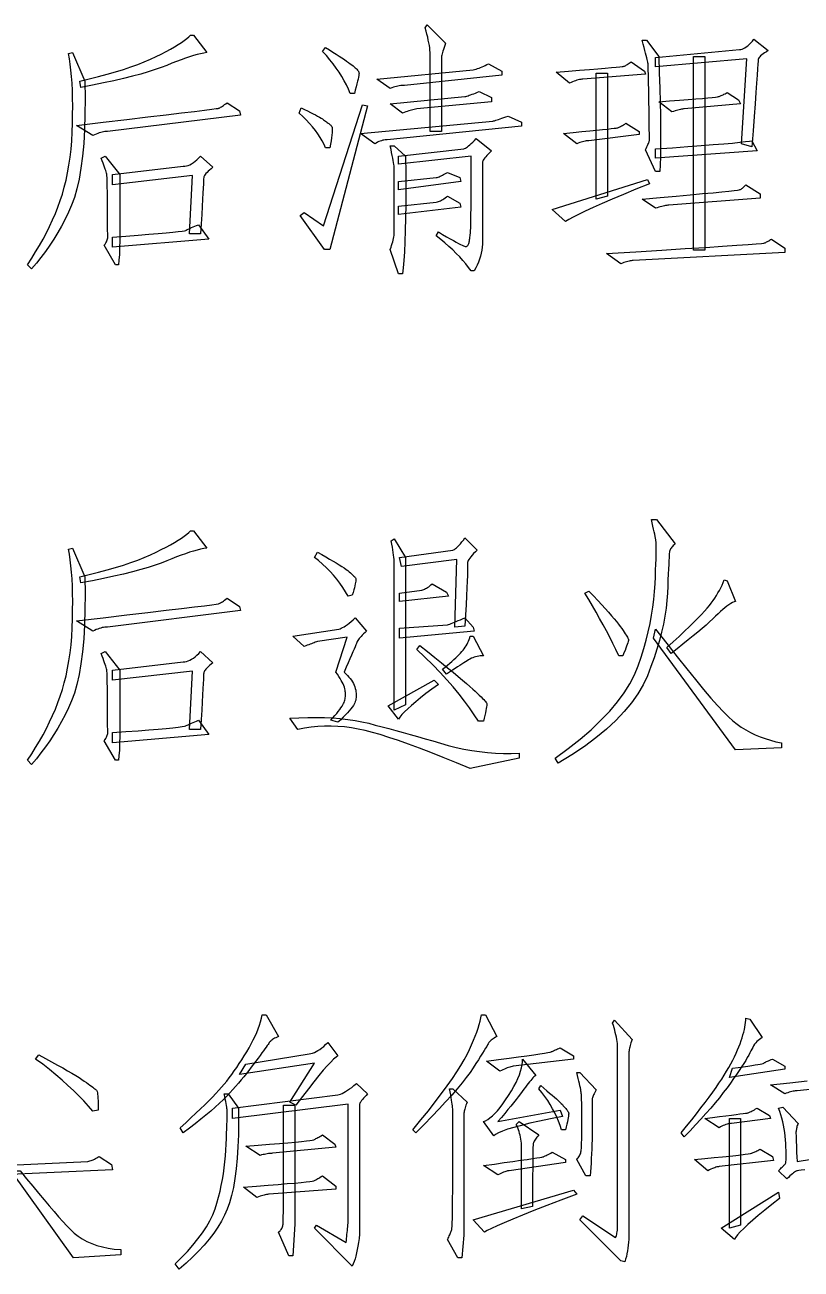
# Model space of a CAD drawing. Extents: x 0 to 420, y 0 to 297.
# Drawn here: x 67.27 to 80.59, y 44.26 to 65.6 of the extents above; entities that cross this region are included whole.
import ezdxf

# ---------------------------------------------------------------- set-up
doc = ezdxf.new("R2010")
doc.units = 0

msp = doc.modelspace()

# ---------------------------------------------------------------- linework, layer by layer
at = {"color": 7, "lineweight": 25}
for points in [[(74.418, 63.769), (74.225, 63.769), (74.225, 65.087), (74.224, 65.123), (74.221, 65.162), (74.217, 65.202), (74.211, 65.245), (74.203, 65.289), (74.193, 65.336), (74.182, 65.385), (74.168, 65.436), (74.154, 65.489), (74.137, 65.544), (74.172, 65.597), (74.488, 65.281), (74.475, 65.243), (74.463, 65.209), (74.453, 65.177), (74.443, 65.148), (74.436, 65.122), (74.429, 65.099), (74.424, 65.079), (74.421, 65.061), (74.419, 65.046), (74.418, 65.035), (74.418, 65.012), (74.418, 64.967), (74.418, 64.898), (74.418, 64.807), (74.418, 64.692), (74.418, 64.554), (74.418, 64.392), (74.418, 64.208), (74.418, 64)], [(70.393, 65.122), (70.342, 65.114), (70.286, 65.102), (70.228, 65.088), (70.165, 65.07), (70.098, 65.05), (70.028, 65.026), (69.953, 65), (69.875, 64.971), (69.793, 64.938), (69.707, 64.903), (69.613, 64.866), (69.507, 64.829), (69.39, 64.791), (69.26, 64.754), (69.118, 64.716), (68.965, 64.678), (68.799, 64.64), (68.621, 64.602), (68.432, 64.563), (68.231, 64.525), (68.213, 64.63), (68.378, 64.669), (68.535, 64.709), (68.685, 64.749), (68.828, 64.791), (68.962, 64.832), (69.089, 64.875), (69.209, 64.918), (69.321, 64.962), (69.426, 65.007), (69.523, 65.052), (69.612, 65.097), (69.695, 65.14), (69.771, 65.181), (69.84, 65.221), (69.903, 65.259), (69.958, 65.295), (70.007, 65.329), (70.048, 65.361), (70.083, 65.392), (70.111, 65.421), (70.164, 65.421)], [(77.934, 65.333), (78.145, 65.052), (78.154, 64.773), (78.162, 64.512), (78.168, 64.27), (78.173, 64.045), (78.175, 63.839), (78.176, 63.651), (78.175, 63.482), (78.173, 63.331), (78.168, 63.198), (78.162, 63.083), (78.092, 63.083), (77.916, 63.452), (77.929, 63.479), (77.941, 63.504), (77.952, 63.527), (77.961, 63.547), (77.969, 63.565), (77.975, 63.58), (77.98, 63.593), (77.984, 63.604), (77.986, 63.613), (77.986, 63.619), (77.986, 63.631), (77.986, 63.654), (77.986, 63.689), (77.985, 63.736), (77.984, 63.795), (77.983, 63.866), (77.982, 63.949), (77.981, 64.044), (77.979, 64.151), (77.978, 64.27), (77.976, 64.389), (77.974, 64.497), (77.972, 64.593), (77.971, 64.678), (77.969, 64.751), (77.967, 64.813), (77.965, 64.864), (77.964, 64.903), (77.962, 64.93), (77.96, 64.947), (77.958, 64.96), (77.953, 64.979), (77.948, 65.004), (77.94, 65.034), (77.931, 65.07), (77.921, 65.111), (77.909, 65.158), (77.895, 65.211), (77.88, 65.269), (77.863, 65.333)], [(80.025, 65.158), (79.992, 65.137), (79.962, 65.118), (79.936, 65.099), (79.913, 65.082), (79.894, 65.065), (79.878, 65.05), (79.866, 65.036), (79.857, 65.023), (79.851, 65.01), (79.85, 64.999), (79.849, 64.975), (79.845, 64.923), (79.84, 64.843), (79.833, 64.735), (79.823, 64.599), (79.812, 64.436), (79.798, 64.245), (79.782, 64.026), (79.764, 63.78), (79.744, 63.505), (79.568, 63.558), (79.656, 65.017), (78.092, 64.876), (78.092, 65.035), (79.533, 65.175), (79.555, 65.177), (79.577, 65.182), (79.6, 65.191), (79.623, 65.203), (79.648, 65.219), (79.673, 65.238), (79.698, 65.261), (79.725, 65.288), (79.752, 65.318), (79.779, 65.351)], [(68.072, 62.503), (68.018, 62.382), (67.961, 62.263), (67.9, 62.147), (67.836, 62.034), (67.769, 61.923), (67.699, 61.816), (67.626, 61.711), (67.549, 61.609), (67.47, 61.51), (67.387, 61.413), (67.316, 61.484), (67.389, 61.593), (67.457, 61.702), (67.522, 61.811), (67.584, 61.921), (67.642, 62.031), (67.696, 62.141), (67.747, 62.251), (67.795, 62.361), (67.839, 62.472), (67.879, 62.582), (67.916, 62.695), (67.949, 62.813), (67.979, 62.934), (68.006, 63.061), (68.028, 63.191), (68.048, 63.326), (68.064, 63.465), (68.076, 63.609), (68.085, 63.757), (68.09, 63.91), (68.092, 64.061), (68.093, 64.205), (68.091, 64.342), (68.087, 64.472), (68.081, 64.595), (68.073, 64.711), (68.063, 64.82), (68.051, 64.922), (68.036, 65.017), (68.02, 65.105), (68.09, 65.122), (68.301, 64.63), (68.305, 64.337), (68.303, 64.061), (68.295, 63.804), (68.281, 63.564), (68.261, 63.343), (68.235, 63.139), (68.204, 62.953), (68.166, 62.785), (68.122, 62.635)], [(72.88, 64.911), (72.902, 64.894), (72.921, 64.878), (72.939, 64.863), (72.955, 64.848), (72.968, 64.835), (72.979, 64.822), (72.988, 64.81), (72.995, 64.799), (73, 64.789), (73.003, 64.78), (73.004, 64.768), (73.003, 64.751), (73, 64.729), (72.995, 64.701), (72.988, 64.668), (72.979, 64.629), (72.968, 64.585), (72.955, 64.535), (72.941, 64.48), (72.924, 64.419), (72.854, 64.419), (72.824, 64.493), (72.79, 64.566), (72.752, 64.639), (72.71, 64.712), (72.665, 64.784), (72.615, 64.856), (72.562, 64.927), (72.505, 64.999), (72.444, 65.07), (72.379, 65.14), (72.432, 65.21), (72.496, 65.169), (72.557, 65.131), (72.612, 65.095), (72.664, 65.061), (72.711, 65.03), (72.753, 65.001), (72.792, 64.975), (72.825, 64.952), (72.855, 64.93)], [(75.455, 64.806), (75.455, 64.736), (73.785, 64.56), (73.764, 64.559), (73.742, 64.558), (73.719, 64.555), (73.695, 64.551), (73.671, 64.547), (73.646, 64.541), (73.62, 64.534), (73.594, 64.526), (73.567, 64.517), (73.539, 64.507), (73.311, 64.665), (74.963, 64.824), (74.988, 64.831), (75.013, 64.839), (75.038, 64.848), (75.064, 64.857), (75.09, 64.868), (75.117, 64.878), (75.144, 64.89), (75.171, 64.902), (75.199, 64.915), (75.227, 64.929)], [(76.387, 64.788), (76.598, 64.805), (76.787, 64.82), (76.956, 64.834), (77.103, 64.846), (77.228, 64.857), (77.333, 64.865), (77.416, 64.873), (77.478, 64.878), (77.519, 64.883), (77.538, 64.885), (77.547, 64.887), (77.558, 64.891), (77.568, 64.896), (77.58, 64.902), (77.593, 64.909), (77.607, 64.918), (77.621, 64.928), (77.637, 64.939), (77.653, 64.951), (77.67, 64.964), (77.899, 64.806), (77.916, 64.753), (76.844, 64.665), (76.826, 64.665), (76.807, 64.663), (76.786, 64.659), (76.765, 64.654), (76.743, 64.648), (76.719, 64.64), (76.695, 64.631), (76.669, 64.62), (76.643, 64.608), (76.615, 64.595)], [(78.742, 65.052), (78.936, 65.052), (78.936, 61.73), (78.742, 61.73)], [(77.072, 62.609), (77.072, 64.771), (77.266, 64.771), (77.266, 62.661)], [(73.539, 64.244), (74.822, 64.367), (74.837, 64.371), (74.855, 64.376), (74.874, 64.382), (74.895, 64.389), (74.919, 64.397), (74.945, 64.407), (74.972, 64.417), (75.002, 64.428), (75.034, 64.441), (75.068, 64.454), (75.279, 64.349), (75.279, 64.279), (73.996, 64.156), (73.975, 64.152), (73.953, 64.147), (73.93, 64.142), (73.906, 64.136), (73.882, 64.129), (73.857, 64.122), (73.831, 64.114), (73.805, 64.105), (73.778, 64.096), (73.75, 64.085)], [(68.16, 63.874), (68.615, 63.928), (69.022, 63.976), (69.383, 64.019), (69.696, 64.056), (69.962, 64.088), (70.181, 64.114), (70.353, 64.135), (70.478, 64.15), (70.555, 64.16), (70.586, 64.164), (70.594, 64.167), (70.604, 64.171), (70.615, 64.177), (70.628, 64.184), (70.643, 64.193), (70.66, 64.203), (70.678, 64.215), (70.699, 64.229), (70.721, 64.244), (70.744, 64.261), (70.955, 64.12), (70.973, 64.05), (68.688, 63.769), (68.666, 63.768), (68.644, 63.766), (68.621, 63.763), (68.598, 63.758), (68.573, 63.751), (68.548, 63.744), (68.523, 63.734), (68.496, 63.724), (68.469, 63.712), (68.441, 63.699)], [(78.584, 64.156), (78.569, 64.155), (78.553, 64.154), (78.536, 64.151), (78.517, 64.147), (78.496, 64.142), (78.474, 64.137), (78.451, 64.13), (78.427, 64.122), (78.401, 64.113), (78.373, 64.103), (78.145, 64.279), (78.332, 64.292), (78.501, 64.305), (78.651, 64.316), (78.782, 64.326), (78.894, 64.336), (78.987, 64.344), (79.062, 64.351), (79.118, 64.357), (79.155, 64.363), (79.173, 64.367), (79.182, 64.37), (79.193, 64.375), (79.205, 64.38), (79.218, 64.386), (79.232, 64.393), (79.248, 64.4), (79.265, 64.408), (79.283, 64.417), (79.302, 64.427), (79.322, 64.437), (79.516, 64.314), (79.551, 64.244)], [(72.432, 63.488), (72.405, 63.547), (72.374, 63.607), (72.339, 63.667), (72.3, 63.727), (72.256, 63.786), (72.208, 63.846), (72.156, 63.906), (72.1, 63.966), (72.039, 64.026), (71.975, 64.085), (72.01, 64.173), (72.068, 64.146), (72.121, 64.12), (72.17, 64.096), (72.215, 64.073), (72.256, 64.052), (72.293, 64.033), (72.325, 64.015), (72.353, 63.999), (72.377, 63.984), (72.397, 63.971), (72.414, 63.959), (72.43, 63.947), (72.445, 63.936), (72.46, 63.925), (72.473, 63.914), (72.486, 63.904), (72.498, 63.894), (72.509, 63.884), (72.519, 63.875), (72.528, 63.866), (72.536, 63.854), (72.541, 63.836), (72.544, 63.813), (72.545, 63.784), (72.544, 63.749), (72.54, 63.708), (72.534, 63.662), (72.526, 63.61), (72.515, 63.552), (72.502, 63.488)], [(72.502, 61.747), (72.414, 61.747), (71.992, 62.327), (72.063, 62.38), (72.397, 62.152), (73.065, 64.226), (73.152, 64.208)], [(75.789, 63.927), (75.789, 63.857), (73.486, 63.628), (73.468, 63.628), (73.45, 63.625), (73.431, 63.622), (73.41, 63.617), (73.39, 63.611), (73.368, 63.603), (73.346, 63.594), (73.323, 63.583), (73.3, 63.571), (73.275, 63.558), (73.029, 63.734), (75.297, 63.945), (75.312, 63.949), (75.33, 63.954), (75.35, 63.96), (75.373, 63.967), (75.398, 63.975), (75.426, 63.985), (75.456, 63.995), (75.488, 64.007), (75.523, 64.019), (75.561, 64.033)], [(77.811, 63.716), (76.949, 63.611), (76.935, 63.61), (76.918, 63.609), (76.901, 63.606), (76.882, 63.602), (76.861, 63.598), (76.84, 63.592), (76.816, 63.585), (76.792, 63.577), (76.766, 63.568), (76.738, 63.558), (76.51, 63.734), (76.677, 63.751), (76.828, 63.766), (76.962, 63.779), (77.079, 63.791), (77.18, 63.802), (77.264, 63.811), (77.331, 63.818), (77.382, 63.824), (77.416, 63.828), (77.433, 63.83), (77.442, 63.833), (77.453, 63.836), (77.465, 63.841), (77.478, 63.847), (77.492, 63.855), (77.508, 63.863), (77.524, 63.873), (77.542, 63.884), (77.562, 63.896), (77.582, 63.91), (77.811, 63.769)], [(74.928, 61.378), (74.884, 61.438), (74.836, 61.498), (74.785, 61.558), (74.731, 61.617), (74.673, 61.677), (74.611, 61.737), (74.546, 61.797), (74.478, 61.856), (74.406, 61.916), (74.33, 61.976), (74.365, 62.046), (74.439, 62.003), (74.507, 61.963), (74.568, 61.928), (74.623, 61.897), (74.671, 61.87), (74.712, 61.848), (74.747, 61.83), (74.776, 61.816), (74.798, 61.806), (74.814, 61.8), (74.825, 61.798), (74.836, 61.797), (74.847, 61.798), (74.856, 61.802), (74.864, 61.807), (74.872, 61.814), (74.878, 61.823), (74.884, 61.834), (74.889, 61.847), (74.893, 61.862), (74.896, 61.878), (74.899, 61.895), (74.902, 61.914), (74.905, 61.933), (74.908, 61.954), (74.911, 61.976), (74.913, 61.998), (74.915, 62.022), (74.917, 62.047), (74.919, 62.073), (74.921, 62.109), (74.922, 62.166), (74.924, 62.243), (74.925, 62.34), (74.926, 62.457), (74.926, 62.595), (74.927, 62.752), (74.927, 62.93), (74.928, 63.129), (74.928, 63.347), (73.68, 63.206), (73.68, 63.347), (74.805, 63.47), (74.816, 63.475), (74.83, 63.483), (74.846, 63.493), (74.864, 63.507), (74.884, 63.523), (74.906, 63.542), (74.93, 63.564), (74.957, 63.588), (74.985, 63.616), (75.016, 63.646), (75.279, 63.435), (75.249, 63.408), (75.222, 63.382), (75.199, 63.358), (75.178, 63.335), (75.161, 63.314), (75.146, 63.295), (75.135, 63.277), (75.128, 63.261), (75.123, 63.246), (75.121, 63.233), (75.121, 63.216), (75.121, 63.19), (75.121, 63.156), (75.121, 63.112), (75.121, 63.059), (75.121, 62.998), (75.121, 62.927), (75.121, 62.847), (75.121, 62.759), (75.121, 62.661), (75.121, 62.562), (75.121, 62.467), (75.121, 62.378), (75.121, 62.293), (75.121, 62.213), (75.121, 62.138), (75.121, 62.068), (75.121, 62.003), (75.121, 61.943), (75.121, 61.888), (75.12, 61.835), (75.116, 61.783), (75.109, 61.731), (75.099, 61.68), (75.086, 61.629), (75.071, 61.578), (75.052, 61.528), (75.031, 61.477), (75.007, 61.428), (74.981, 61.378)], [(79.744, 63.611), (79.832, 63.435), (78.092, 63.312), (78.092, 63.47), (78.381, 63.49), (78.642, 63.509), (78.876, 63.527), (79.082, 63.543), (79.261, 63.558), (79.412, 63.571), (79.536, 63.583), (79.633, 63.594), (79.702, 63.603)], [(73.68, 61.326), (73.539, 61.747), (73.553, 61.782), (73.564, 61.815), (73.575, 61.847), (73.584, 61.877), (73.592, 61.906), (73.598, 61.933), (73.603, 61.959), (73.607, 61.984), (73.609, 62.007), (73.609, 62.029), (73.609, 62.053), (73.609, 62.086), (73.609, 62.125), (73.609, 62.172), (73.609, 62.226), (73.609, 62.288), (73.609, 62.357), (73.609, 62.434), (73.609, 62.518), (73.609, 62.609), (73.609, 62.7), (73.609, 62.782), (73.609, 62.856), (73.609, 62.922), (73.609, 62.98), (73.609, 63.03), (73.609, 63.071), (73.609, 63.104), (73.609, 63.128), (73.609, 63.145), (73.609, 63.16), (73.607, 63.18), (73.603, 63.205), (73.598, 63.235), (73.592, 63.27), (73.584, 63.31), (73.575, 63.356), (73.564, 63.406), (73.553, 63.462), (73.539, 63.523), (73.609, 63.523), (73.803, 63.347), (73.805, 63.048), (73.806, 62.771), (73.805, 62.515), (73.803, 62.281), (73.798, 62.068), (73.792, 61.877), (73.784, 61.707), (73.775, 61.558), (73.763, 61.431), (73.75, 61.326)], [(68.635, 61.818), (68.648, 61.838), (68.66, 61.858), (68.67, 61.877), (68.678, 61.895), (68.685, 61.912), (68.691, 61.928), (68.695, 61.944), (68.697, 61.958), (68.697, 61.972), (68.696, 61.985), (68.695, 62.001), (68.693, 62.025), (68.692, 62.057), (68.691, 62.097), (68.69, 62.145), (68.689, 62.201), (68.688, 62.265), (68.688, 62.336), (68.688, 62.416), (68.688, 62.503), (68.688, 62.591), (68.687, 62.67), (68.687, 62.742), (68.686, 62.806), (68.685, 62.861), (68.684, 62.909), (68.683, 62.949), (68.682, 62.981), (68.68, 63.006), (68.679, 63.022), (68.676, 63.036), (68.672, 63.053), (68.666, 63.074), (68.659, 63.098), (68.65, 63.125), (68.64, 63.156), (68.628, 63.19), (68.614, 63.227), (68.599, 63.268), (68.582, 63.312), (68.652, 63.347), (68.899, 63.031), (68.902, 62.8), (68.903, 62.586), (68.904, 62.389), (68.904, 62.209), (68.903, 62.046), (68.901, 61.9), (68.897, 61.771), (68.893, 61.658), (68.887, 61.562), (68.881, 61.484), (68.828, 61.484)], [(68.775, 63.031), (69.988, 63.171), (70.017, 63.173), (70.045, 63.178), (70.074, 63.187), (70.104, 63.199), (70.133, 63.215), (70.163, 63.235), (70.194, 63.257), (70.225, 63.284), (70.256, 63.314), (70.287, 63.347), (70.498, 63.154), (70.468, 63.13), (70.441, 63.107), (70.417, 63.086), (70.397, 63.066), (70.379, 63.048), (70.365, 63.031), (70.354, 63.016), (70.346, 63.002), (70.342, 62.989), (70.34, 62.978), (70.339, 62.959), (70.338, 62.922), (70.335, 62.869), (70.331, 62.798), (70.327, 62.71), (70.321, 62.605), (70.314, 62.482), (70.306, 62.342), (70.297, 62.185), (70.287, 62.011), (70.094, 62.011), (70.147, 63.013), (68.775, 62.855)], [(74.734, 62.978), (74.752, 62.908), (73.68, 62.767), (73.68, 62.908), (74.33, 62.978), (74.345, 62.982), (74.36, 62.987), (74.377, 62.993), (74.395, 63), (74.414, 63.009), (74.434, 63.018), (74.454, 63.028), (74.476, 63.04), (74.499, 63.052), (74.524, 63.066)], [(77.986, 62.872), (77.754, 62.777), (77.541, 62.689), (77.347, 62.607), (77.174, 62.532), (77.02, 62.464), (76.885, 62.402), (76.771, 62.347), (76.676, 62.299), (76.601, 62.257), (76.545, 62.222), (76.316, 62.433), (77.951, 62.943)], [(79.525, 62.767), (79.537, 62.771), (79.549, 62.776), (79.561, 62.782), (79.572, 62.789), (79.584, 62.798), (79.595, 62.807), (79.606, 62.817), (79.617, 62.829), (79.628, 62.841), (79.639, 62.855), (79.885, 62.697), (79.885, 62.626), (78.32, 62.503), (78.302, 62.503), (78.283, 62.501), (78.263, 62.499), (78.242, 62.495), (78.219, 62.49), (78.196, 62.484), (78.172, 62.477), (78.146, 62.47), (78.119, 62.461), (78.092, 62.451), (77.863, 62.609), (78.168, 62.636), (78.442, 62.66), (78.685, 62.682), (78.897, 62.702), (79.078, 62.719), (79.229, 62.733), (79.349, 62.745), (79.438, 62.755), (79.497, 62.762)], [(74.734, 62.538), (74.752, 62.468), (73.68, 62.345), (73.68, 62.486), (74.33, 62.556), (74.348, 62.56), (74.366, 62.566), (74.384, 62.573), (74.403, 62.581), (74.422, 62.591), (74.442, 62.602), (74.462, 62.615), (74.482, 62.629), (74.503, 62.645), (74.524, 62.661)], [(68.775, 61.958), (69.006, 61.975), (69.214, 61.991), (69.398, 62.006), (69.559, 62.019), (69.696, 62.031), (69.81, 62.042), (69.901, 62.051), (69.968, 62.06), (70.012, 62.067), (70.032, 62.073), (70.042, 62.078), (70.055, 62.085), (70.071, 62.092), (70.089, 62.101), (70.109, 62.11), (70.133, 62.12), (70.158, 62.131), (70.187, 62.143), (70.218, 62.156), (70.252, 62.169), (70.428, 61.923), (68.775, 61.783)], [(80.078, 61.923), (80.307, 61.765), (80.307, 61.695), (77.705, 61.554), (77.69, 61.554), (77.674, 61.552), (77.657, 61.549), (77.638, 61.546), (77.617, 61.541), (77.595, 61.535), (77.572, 61.528), (77.548, 61.52), (77.522, 61.511), (77.494, 61.501), (77.248, 61.677), (77.75, 61.707), (78.2, 61.735), (78.598, 61.759), (78.945, 61.781), (79.241, 61.8), (79.485, 61.816), (79.678, 61.83), (79.819, 61.84), (79.908, 61.848), (79.946, 61.853), (79.959, 61.857), (79.971, 61.861), (79.984, 61.867), (79.997, 61.873), (80.01, 61.879), (80.023, 61.887), (80.037, 61.895), (80.05, 61.904), (80.064, 61.913)], [(77.951, 54.434), (77.879, 54.278), (77.789, 54.124), (77.681, 53.97), (77.555, 53.818), (77.411, 53.667), (77.249, 53.517), (77.069, 53.369), (76.871, 53.222), (76.656, 53.076), (76.422, 52.931), (76.369, 53.019), (76.592, 53.183), (76.797, 53.347), (76.985, 53.508), (77.154, 53.669), (77.305, 53.827), (77.439, 53.985), (77.554, 54.141), (77.652, 54.296), (77.731, 54.449), (77.793, 54.601), (77.843, 54.751), (77.889, 54.899), (77.93, 55.045), (77.966, 55.189), (77.997, 55.33), (78.024, 55.47), (78.046, 55.607), (78.063, 55.743), (78.075, 55.876), (78.083, 56.007), (78.088, 56.131), (78.092, 56.244), (78.096, 56.345), (78.099, 56.435), (78.101, 56.513), (78.102, 56.579), (78.103, 56.633), (78.103, 56.677), (78.102, 56.708), (78.101, 56.728), (78.098, 56.744), (78.095, 56.766), (78.09, 56.792), (78.084, 56.824), (78.077, 56.86), (78.068, 56.901), (78.058, 56.947), (78.047, 56.998), (78.035, 57.054), (78.022, 57.115), (78.109, 57.115), (78.426, 56.693), (78.409, 56.679), (78.394, 56.665), (78.38, 56.651), (78.368, 56.636), (78.358, 56.622), (78.349, 56.608), (78.342, 56.594), (78.336, 56.58), (78.332, 56.566), (78.329, 56.552), (78.327, 56.532), (78.325, 56.501), (78.322, 56.459), (78.319, 56.406), (78.316, 56.341), (78.312, 56.265), (78.308, 56.178), (78.304, 56.08), (78.299, 55.97), (78.294, 55.849), (78.286, 55.721), (78.272, 55.59), (78.252, 55.456), (78.227, 55.319), (78.195, 55.179), (78.158, 55.036), (78.115, 54.89), (78.066, 54.741), (78.012, 54.589)], [(70.393, 56.622), (70.342, 56.614), (70.286, 56.602), (70.228, 56.588), (70.165, 56.57), (70.098, 56.55), (70.028, 56.526), (69.953, 56.5), (69.875, 56.471), (69.793, 56.438), (69.707, 56.403), (69.613, 56.366), (69.507, 56.329), (69.39, 56.291), (69.26, 56.254), (69.118, 56.216), (68.965, 56.178), (68.799, 56.14), (68.621, 56.102), (68.432, 56.063), (68.231, 56.025), (68.213, 56.13), (68.378, 56.169), (68.535, 56.209), (68.685, 56.249), (68.828, 56.291), (68.962, 56.332), (69.089, 56.375), (69.209, 56.418), (69.321, 56.462), (69.426, 56.507), (69.523, 56.552), (69.612, 56.597), (69.695, 56.64), (69.771, 56.681), (69.84, 56.721), (69.903, 56.759), (69.958, 56.795), (70.007, 56.829), (70.048, 56.861), (70.083, 56.892), (70.111, 56.921), (70.164, 56.921)], [(73.803, 56.464), (73.803, 53.933), (73.609, 53.845), (73.609, 56.341), (73.609, 56.367), (73.607, 56.397), (73.605, 56.429), (73.601, 56.465), (73.596, 56.504), (73.59, 56.546), (73.584, 56.591), (73.576, 56.639), (73.567, 56.691), (73.557, 56.745), (73.609, 56.781)], [(73.733, 56.306), (73.697, 56.464), (74.611, 56.587), (74.626, 56.593), (74.642, 56.601), (74.66, 56.614), (74.679, 56.629), (74.699, 56.649), (74.721, 56.672), (74.744, 56.698), (74.769, 56.728), (74.795, 56.761), (74.822, 56.798), (75.033, 56.587), (75, 56.557), (74.97, 56.528), (74.944, 56.5), (74.922, 56.475), (74.904, 56.451), (74.889, 56.429), (74.878, 56.409), (74.87, 56.39), (74.866, 56.374), (74.866, 56.359), (74.867, 56.335), (74.867, 56.293), (74.866, 56.233), (74.863, 56.153), (74.86, 56.056), (74.855, 55.939), (74.848, 55.804), (74.841, 55.65), (74.832, 55.478), (74.822, 55.286), (74.647, 55.269), (74.682, 56.429)], [(68.072, 54.003), (68.018, 53.882), (67.961, 53.763), (67.9, 53.647), (67.836, 53.534), (67.769, 53.423), (67.699, 53.316), (67.626, 53.211), (67.549, 53.109), (67.47, 53.01), (67.387, 52.913), (67.316, 52.984), (67.389, 53.093), (67.457, 53.202), (67.522, 53.311), (67.584, 53.421), (67.642, 53.531), (67.696, 53.641), (67.747, 53.751), (67.795, 53.861), (67.839, 53.972), (67.879, 54.082), (67.916, 54.195), (67.949, 54.313), (67.979, 54.434), (68.006, 54.561), (68.028, 54.691), (68.048, 54.826), (68.064, 54.965), (68.076, 55.109), (68.085, 55.257), (68.09, 55.41), (68.092, 55.561), (68.093, 55.705), (68.091, 55.842), (68.087, 55.972), (68.081, 56.095), (68.073, 56.211), (68.063, 56.32), (68.051, 56.422), (68.036, 56.517), (68.02, 56.605), (68.09, 56.622), (68.301, 56.13), (68.305, 55.837), (68.303, 55.561), (68.295, 55.304), (68.281, 55.064), (68.261, 54.843), (68.235, 54.639), (68.204, 54.453), (68.166, 54.285), (68.122, 54.135)], [(72.291, 56.552), (72.366, 56.511), (72.436, 56.472), (72.5, 56.435), (72.56, 56.4), (72.614, 56.368), (72.663, 56.337), (72.708, 56.308), (72.747, 56.282), (72.781, 56.258), (72.81, 56.236), (72.835, 56.215), (72.857, 56.196), (72.878, 56.179), (72.895, 56.163), (72.911, 56.148), (72.924, 56.134), (72.934, 56.122), (72.942, 56.112), (72.947, 56.103), (72.95, 56.095), (72.951, 56.086), (72.951, 56.073), (72.948, 56.055), (72.945, 56.033), (72.939, 56.007), (72.932, 55.977), (72.924, 55.943), (72.914, 55.904), (72.902, 55.861), (72.889, 55.814), (72.818, 55.796), (72.775, 55.873), (72.728, 55.947), (72.678, 56.019), (72.624, 56.089), (72.568, 56.157), (72.508, 56.222), (72.446, 56.286), (72.38, 56.347), (72.311, 56.407), (72.238, 56.464)], [(73.697, 55.849), (74.084, 55.902), (74.098, 55.906), (74.114, 55.912), (74.129, 55.919), (74.146, 55.927), (74.163, 55.937), (74.181, 55.948), (74.2, 55.961), (74.219, 55.975), (74.239, 55.99), (74.26, 56.007), (74.506, 55.867), (74.541, 55.796), (73.697, 55.708)], [(79.12, 55.453), (79.073, 55.408), (79.019, 55.357), (78.959, 55.303), (78.892, 55.245), (78.819, 55.183), (78.739, 55.117), (78.653, 55.047), (78.561, 54.973), (78.461, 54.894), (78.356, 54.812), (78.285, 54.917), (78.394, 55.016), (78.494, 55.109), (78.587, 55.196), (78.672, 55.277), (78.749, 55.352), (78.818, 55.421), (78.879, 55.485), (78.932, 55.542), (78.977, 55.593), (79.015, 55.638), (79.047, 55.68), (79.078, 55.723), (79.108, 55.766), (79.136, 55.81), (79.162, 55.853), (79.187, 55.897), (79.21, 55.942), (79.231, 55.987), (79.251, 56.032), (79.27, 56.077), (79.322, 56.06), (79.463, 55.708), (79.437, 55.699), (79.41, 55.687), (79.38, 55.671), (79.349, 55.651), (79.316, 55.627), (79.281, 55.6), (79.243, 55.569), (79.204, 55.534), (79.163, 55.496)], [(68.16, 55.374), (68.615, 55.428), (69.022, 55.476), (69.383, 55.519), (69.696, 55.556), (69.962, 55.588), (70.181, 55.614), (70.353, 55.635), (70.478, 55.65), (70.555, 55.66), (70.586, 55.664), (70.594, 55.667), (70.604, 55.671), (70.615, 55.677), (70.628, 55.684), (70.643, 55.693), (70.66, 55.703), (70.678, 55.715), (70.699, 55.729), (70.721, 55.744), (70.744, 55.761), (70.955, 55.62), (70.973, 55.55), (68.688, 55.269), (68.666, 55.268), (68.644, 55.266), (68.621, 55.263), (68.598, 55.258), (68.573, 55.251), (68.548, 55.244), (68.523, 55.234), (68.496, 55.224), (68.469, 55.212), (68.441, 55.199)], [(77.485, 55.278), (77.511, 55.242), (77.533, 55.21), (77.553, 55.18), (77.571, 55.154), (77.587, 55.13), (77.599, 55.11), (77.61, 55.093), (77.618, 55.078), (77.623, 55.066), (77.626, 55.058), (77.627, 55.049), (77.625, 55.035), (77.621, 55.018), (77.615, 54.996), (77.606, 54.97), (77.595, 54.94), (77.582, 54.905), (77.567, 54.867), (77.549, 54.824), (77.529, 54.777), (77.459, 54.777), (77.409, 54.882), (77.357, 54.988), (77.304, 55.095), (77.248, 55.201), (77.191, 55.308), (77.132, 55.416), (77.071, 55.524), (77.009, 55.632), (76.945, 55.74), (76.879, 55.849), (76.949, 55.884), (77.027, 55.802), (77.1, 55.725), (77.167, 55.652), (77.229, 55.585), (77.285, 55.522), (77.336, 55.463), (77.382, 55.41), (77.422, 55.361), (77.456, 55.317)], [(72.52, 53.669), (72.557, 53.71), (72.591, 53.749), (72.621, 53.786), (72.649, 53.82), (72.673, 53.852), (72.695, 53.881), (72.713, 53.909), (72.728, 53.934), (72.74, 53.956), (72.748, 53.977), (72.755, 53.996), (72.76, 54.016), (72.764, 54.037), (72.768, 54.057), (72.77, 54.078), (72.771, 54.099), (72.772, 54.121), (72.771, 54.143), (72.769, 54.165), (72.766, 54.188), (72.761, 54.211), (72.754, 54.237), (72.744, 54.264), (72.732, 54.292), (72.717, 54.322), (72.7, 54.353), (72.681, 54.387), (72.659, 54.421), (72.634, 54.458), (72.608, 54.495), (72.801, 55.093), (72.291, 55.023), (72.273, 55.016), (72.254, 55.008), (72.234, 55), (72.212, 54.992), (72.19, 54.983), (72.167, 54.974), (72.142, 54.965), (72.117, 54.955), (72.09, 54.945), (72.063, 54.935), (71.869, 55.111), (72.66, 55.234), (72.679, 55.239), (72.7, 55.247), (72.722, 55.259), (72.747, 55.273), (72.775, 55.291), (72.804, 55.312), (72.835, 55.336), (72.868, 55.363), (72.904, 55.394), (72.941, 55.427), (73.135, 55.199), (73.108, 55.175), (73.083, 55.151), (73.061, 55.13), (73.041, 55.109), (73.023, 55.089), (73.007, 55.07), (72.994, 55.052), (72.983, 55.035), (72.974, 55.02), (72.968, 55.005), (72.961, 54.987), (72.951, 54.962), (72.937, 54.93), (72.92, 54.89), (72.9, 54.843), (72.876, 54.788), (72.849, 54.726), (72.819, 54.656), (72.785, 54.58), (72.748, 54.495), (72.779, 54.467), (72.806, 54.439), (72.832, 54.411), (72.855, 54.383), (72.876, 54.355), (72.894, 54.327), (72.909, 54.299), (72.923, 54.27), (72.933, 54.242), (72.941, 54.214), (72.948, 54.186), (72.952, 54.159), (72.955, 54.133), (72.957, 54.107), (72.957, 54.082), (72.955, 54.058), (72.952, 54.035), (72.947, 54.012), (72.941, 53.99), (72.933, 53.968), (72.922, 53.946), (72.907, 53.921), (72.888, 53.894), (72.865, 53.864), (72.838, 53.832), (72.807, 53.797), (72.772, 53.76), (72.733, 53.721), (72.69, 53.679), (72.643, 53.634)], [(73.697, 55.076), (73.697, 55.251), (74.524, 55.304), (74.542, 55.312), (74.564, 55.32), (74.587, 55.33), (74.614, 55.341), (74.642, 55.352), (74.673, 55.365), (74.707, 55.379), (74.743, 55.394), (74.781, 55.41), (74.822, 55.427), (74.963, 55.269), (74.981, 55.199)], [(74.436, 54.548), (74.48, 54.583), (74.522, 54.616), (74.562, 54.649), (74.599, 54.68), (74.633, 54.711), (74.666, 54.74), (74.695, 54.768), (74.723, 54.796), (74.747, 54.822), (74.77, 54.847), (74.79, 54.872), (74.809, 54.897), (74.827, 54.922), (74.843, 54.948), (74.858, 54.974), (74.871, 55.001), (74.883, 55.028), (74.893, 55.055), (74.903, 55.083), (74.91, 55.111), (74.963, 55.111), (75.139, 54.777), (75.111, 54.776), (75.084, 54.774), (75.057, 54.77), (75.03, 54.765), (75.005, 54.759), (74.98, 54.751), (74.955, 54.742), (74.931, 54.732), (74.907, 54.72), (74.884, 54.706), (74.86, 54.691), (74.832, 54.674), (74.802, 54.655), (74.769, 54.633), (74.732, 54.61), (74.693, 54.584), (74.651, 54.556), (74.605, 54.526), (74.557, 54.494), (74.506, 54.46)], [(79.419, 53.661), (79.489, 53.605), (79.562, 53.553), (79.638, 53.505), (79.717, 53.461), (79.799, 53.421), (79.884, 53.385), (79.972, 53.354), (80.063, 53.326), (80.157, 53.302), (80.254, 53.283), (80.254, 53.195), (79.463, 53.16), (78.057, 55.076), (78.092, 55.234), (78.282, 54.987), (78.46, 54.76), (78.625, 54.553), (78.777, 54.366), (78.916, 54.199), (79.042, 54.051), (79.156, 53.924), (79.256, 53.816), (79.344, 53.728)], [(74.954, 54.205), (74.996, 54.167), (75.034, 54.131), (75.068, 54.099), (75.098, 54.07), (75.123, 54.045), (75.145, 54.023), (75.163, 54.004), (75.176, 53.989), (75.186, 53.977), (75.191, 53.968), (75.194, 53.959), (75.195, 53.944), (75.194, 53.925), (75.191, 53.901), (75.187, 53.871), (75.181, 53.837), (75.173, 53.798), (75.163, 53.754), (75.152, 53.706), (75.139, 53.652), (75.051, 53.652), (74.98, 53.765), (74.902, 53.881), (74.816, 53.999), (74.722, 54.119), (74.62, 54.241), (74.511, 54.365), (74.394, 54.491), (74.269, 54.619), (74.136, 54.75), (73.996, 54.882), (74.049, 54.952), (74.181, 54.847), (74.305, 54.748), (74.418, 54.656), (74.523, 54.571), (74.618, 54.493), (74.704, 54.422), (74.78, 54.358), (74.848, 54.3), (74.906, 54.249)], [(68.635, 53.318), (68.648, 53.338), (68.66, 53.358), (68.67, 53.377), (68.678, 53.395), (68.685, 53.412), (68.691, 53.428), (68.695, 53.444), (68.697, 53.458), (68.697, 53.472), (68.696, 53.485), (68.695, 53.501), (68.693, 53.525), (68.692, 53.557), (68.691, 53.597), (68.69, 53.645), (68.689, 53.701), (68.688, 53.765), (68.688, 53.836), (68.688, 53.916), (68.688, 54.003), (68.688, 54.091), (68.687, 54.17), (68.687, 54.242), (68.686, 54.306), (68.685, 54.361), (68.684, 54.409), (68.683, 54.449), (68.682, 54.481), (68.68, 54.506), (68.679, 54.522), (68.676, 54.536), (68.672, 54.553), (68.666, 54.574), (68.659, 54.598), (68.65, 54.625), (68.64, 54.656), (68.628, 54.69), (68.614, 54.727), (68.599, 54.768), (68.582, 54.812), (68.652, 54.847), (68.899, 54.531), (68.902, 54.3), (68.903, 54.086), (68.904, 53.889), (68.904, 53.709), (68.903, 53.546), (68.901, 53.4), (68.897, 53.271), (68.893, 53.158), (68.887, 53.062), (68.881, 52.984), (68.828, 52.984)], [(68.775, 54.531), (69.988, 54.671), (70.017, 54.673), (70.045, 54.678), (70.074, 54.687), (70.104, 54.699), (70.133, 54.715), (70.163, 54.735), (70.194, 54.757), (70.225, 54.784), (70.256, 54.814), (70.287, 54.847), (70.498, 54.654), (70.468, 54.63), (70.441, 54.607), (70.417, 54.586), (70.397, 54.566), (70.379, 54.548), (70.365, 54.531), (70.354, 54.516), (70.346, 54.502), (70.342, 54.489), (70.34, 54.478), (70.339, 54.459), (70.338, 54.422), (70.335, 54.369), (70.331, 54.298), (70.327, 54.21), (70.321, 54.105), (70.314, 53.982), (70.306, 53.842), (70.297, 53.685), (70.287, 53.511), (70.094, 53.511), (70.147, 54.513), (68.775, 54.355)], [(74.365, 54.285), (74.254, 54.203), (74.152, 54.126), (74.06, 54.054), (73.977, 53.986), (73.904, 53.924), (73.84, 53.867), (73.786, 53.814), (73.741, 53.767), (73.706, 53.724), (73.68, 53.687), (73.504, 53.915), (74.295, 54.355)], [(68.775, 53.458), (69.006, 53.475), (69.214, 53.491), (69.398, 53.506), (69.559, 53.519), (69.696, 53.531), (69.81, 53.542), (69.901, 53.551), (69.968, 53.56), (70.012, 53.567), (70.032, 53.573), (70.042, 53.578), (70.055, 53.585), (70.071, 53.592), (70.089, 53.601), (70.109, 53.61), (70.133, 53.62), (70.158, 53.631), (70.187, 53.643), (70.218, 53.656), (70.252, 53.669), (70.428, 53.423), (68.775, 53.283)], [(73.17, 53.617), (73.284, 53.588), (73.399, 53.558), (73.517, 53.527), (73.637, 53.494), (73.759, 53.461), (73.883, 53.426), (74.009, 53.39), (74.138, 53.352), (74.268, 53.314), (74.4, 53.274), (74.534, 53.236), (74.668, 53.202), (74.803, 53.174), (74.938, 53.15), (75.073, 53.131), (75.208, 53.117), (75.344, 53.107), (75.48, 53.102), (75.617, 53.102), (75.754, 53.107), (75.754, 53.019), (74.91, 52.843), (74.674, 52.941), (74.45, 53.032), (74.239, 53.116), (74.04, 53.192), (73.853, 53.261), (73.679, 53.322), (73.518, 53.376), (73.369, 53.423), (73.233, 53.462), (73.108, 53.494), (72.991, 53.519), (72.874, 53.539), (72.758, 53.554), (72.642, 53.564), (72.526, 53.568), (72.411, 53.567), (72.297, 53.561), (72.183, 53.55), (72.07, 53.533), (71.957, 53.511), (71.816, 53.704), (71.972, 53.713), (72.124, 53.718), (72.271, 53.719), (72.413, 53.716), (72.55, 53.709), (72.683, 53.698), (72.812, 53.684), (72.936, 53.665), (73.055, 53.643)], [(69.988, 46.593), (69.936, 46.681), (70.031, 46.767), (70.122, 46.849), (70.206, 46.928), (70.286, 47.003), (70.36, 47.074), (70.428, 47.142), (70.491, 47.206), (70.549, 47.266), (70.601, 47.323), (70.648, 47.375), (70.691, 47.427), (70.735, 47.481), (70.779, 47.537), (70.822, 47.595), (70.865, 47.654), (70.908, 47.716), (70.951, 47.78), (70.993, 47.845), (71.036, 47.912), (71.078, 47.982), (71.119, 48.051), (71.156, 48.12), (71.191, 48.186), (71.222, 48.252), (71.25, 48.316), (71.274, 48.378), (71.296, 48.44), (71.314, 48.499), (71.33, 48.558), (71.342, 48.615), (71.412, 48.615), (71.623, 48.245), (71.599, 48.235), (71.577, 48.224), (71.557, 48.214), (71.539, 48.203), (71.522, 48.193), (71.507, 48.182), (71.494, 48.172), (71.483, 48.161), (71.473, 48.151), (71.465, 48.14), (71.456, 48.127), (71.445, 48.11), (71.43, 48.089), (71.411, 48.064), (71.39, 48.035), (71.366, 48.001), (71.338, 47.963), (71.307, 47.921), (71.274, 47.874), (71.236, 47.824), (71.197, 47.771), (71.157, 47.717), (71.115, 47.664), (71.072, 47.61), (71.028, 47.556), (70.982, 47.501), (70.936, 47.446), (70.888, 47.39), (70.839, 47.335), (70.788, 47.279), (70.734, 47.221), (70.675, 47.161), (70.609, 47.099), (70.538, 47.034), (70.461, 46.967), (70.378, 46.897), (70.289, 46.825), (70.195, 46.75), (70.094, 46.673)], [(75.367, 48.245), (75.344, 48.232), (75.322, 48.218), (75.303, 48.206), (75.286, 48.193), (75.271, 48.182), (75.258, 48.171), (75.247, 48.16), (75.238, 48.15), (75.231, 48.14), (75.227, 48.131), (75.221, 48.119), (75.21, 48.1), (75.196, 48.075), (75.176, 48.043), (75.152, 48.004), (75.123, 47.958), (75.09, 47.906), (75.052, 47.847), (75.01, 47.782), (74.963, 47.709), (74.909, 47.63), (74.845, 47.544), (74.771, 47.45), (74.687, 47.349), (74.594, 47.241), (74.49, 47.126), (74.377, 47.004), (74.254, 46.874), (74.121, 46.737), (73.979, 46.593), (73.926, 46.646), (74.065, 46.814), (74.194, 46.973), (74.312, 47.124), (74.421, 47.266), (74.519, 47.4), (74.607, 47.524), (74.685, 47.641), (74.753, 47.748), (74.81, 47.847), (74.858, 47.938), (74.898, 48.022), (74.935, 48.103), (74.968, 48.18), (74.998, 48.253), (75.025, 48.322), (75.047, 48.388), (75.067, 48.45), (75.083, 48.509), (75.095, 48.564), (75.104, 48.615), (75.174, 48.615)], [(77.406, 44.8), (77.413, 44.815), (77.419, 44.833), (77.424, 44.852), (77.429, 44.873), (77.433, 44.897), (77.436, 44.923), (77.438, 44.95), (77.44, 44.98), (77.441, 45.012), (77.441, 45.046), (77.441, 48.087), (77.437, 48.123), (77.432, 48.159), (77.426, 48.196), (77.419, 48.234), (77.411, 48.272), (77.401, 48.311), (77.391, 48.351), (77.38, 48.391), (77.367, 48.432), (77.354, 48.474), (77.389, 48.527), (77.688, 48.193), (77.678, 48.165), (77.669, 48.139), (77.661, 48.113), (77.654, 48.089), (77.648, 48.065), (77.643, 48.043), (77.64, 48.022), (77.637, 48.001), (77.635, 47.982), (77.635, 47.964), (77.635, 47.917), (77.635, 47.812), (77.635, 47.649), (77.635, 47.427), (77.635, 47.147), (77.635, 46.808), (77.635, 46.411), (77.635, 45.956), (77.635, 45.442), (77.635, 44.87), (77.634, 44.818), (77.632, 44.766), (77.629, 44.715), (77.624, 44.665), (77.617, 44.616), (77.61, 44.567), (77.6, 44.519), (77.59, 44.471), (77.578, 44.424), (77.565, 44.378), (77.494, 44.396), (76.791, 45.099), (76.844, 45.169)], [(79.727, 47.999), (79.71, 47.965), (79.69, 47.927), (79.665, 47.883), (79.637, 47.835), (79.604, 47.782), (79.566, 47.724), (79.525, 47.662), (79.479, 47.594), (79.429, 47.522), (79.375, 47.446), (79.317, 47.365), (79.253, 47.282), (79.186, 47.196), (79.114, 47.108), (79.037, 47.017), (78.955, 46.924), (78.869, 46.827), (78.779, 46.728), (78.684, 46.627), (78.584, 46.523), (78.531, 46.593), (78.624, 46.707), (78.711, 46.816), (78.793, 46.92), (78.87, 47.019), (78.942, 47.114), (79.009, 47.204), (79.071, 47.289), (79.128, 47.369), (79.179, 47.445), (79.226, 47.516), (79.268, 47.584), (79.309, 47.65), (79.346, 47.715), (79.382, 47.778), (79.415, 47.839), (79.445, 47.899), (79.473, 47.957), (79.498, 48.014), (79.522, 48.069), (79.542, 48.122), (79.56, 48.174), (79.577, 48.224), (79.591, 48.273), (79.604, 48.319), (79.615, 48.364), (79.623, 48.407), (79.63, 48.448), (79.635, 48.488), (79.638, 48.526), (79.639, 48.562), (79.709, 48.544), (79.92, 48.228), (79.896, 48.213), (79.873, 48.196), (79.851, 48.178), (79.83, 48.158), (79.81, 48.136), (79.791, 48.112), (79.774, 48.086), (79.757, 48.059), (79.741, 48.03)], [(71.816, 47.12), (72.238, 47.788), (70.955, 47.595), (71.061, 47.771), (72.15, 47.947), (72.179, 47.952), (72.208, 47.96), (72.238, 47.971), (72.269, 47.986), (72.3, 48.004), (72.332, 48.025), (72.365, 48.049), (72.398, 48.076), (72.432, 48.106), (72.467, 48.14), (72.643, 47.911), (72.61, 47.89), (72.569, 47.855), (72.519, 47.806), (72.46, 47.743), (72.392, 47.665), (72.316, 47.574), (72.23, 47.469), (72.136, 47.349), (72.034, 47.215), (71.922, 47.068)], [(76.686, 47.859), (75.649, 47.736), (75.63, 47.732), (75.611, 47.727), (75.591, 47.72), (75.57, 47.713), (75.547, 47.705), (75.524, 47.696), (75.5, 47.685), (75.474, 47.674), (75.448, 47.661), (75.42, 47.648), (75.191, 47.824), (75.396, 47.85), (75.579, 47.875), (75.742, 47.897), (75.883, 47.916), (76.004, 47.933), (76.105, 47.948), (76.184, 47.96), (76.243, 47.97), (76.282, 47.977), (76.299, 47.982), (76.307, 47.986), (76.316, 47.99), (76.328, 47.996), (76.341, 48.001), (76.356, 48.008), (76.373, 48.016), (76.391, 48.024), (76.411, 48.032), (76.433, 48.042), (76.457, 48.052), (76.686, 47.911)], [(68.441, 46.962), (68.365, 47.05), (68.284, 47.139), (68.198, 47.228), (68.107, 47.317), (68.011, 47.406), (67.91, 47.496), (67.804, 47.586), (67.693, 47.677), (67.578, 47.768), (67.457, 47.859), (67.51, 47.929), (67.625, 47.868), (67.732, 47.81), (67.831, 47.756), (67.922, 47.705), (68.004, 47.659), (68.078, 47.616), (68.144, 47.577), (68.202, 47.541), (68.251, 47.509), (68.292, 47.481), (68.327, 47.456), (68.36, 47.432), (68.389, 47.411), (68.414, 47.392), (68.437, 47.375), (68.457, 47.361), (68.473, 47.348), (68.486, 47.337), (68.496, 47.329), (68.503, 47.323), (68.508, 47.314), (68.513, 47.3), (68.516, 47.281), (68.52, 47.255), (68.523, 47.224), (68.525, 47.187), (68.527, 47.144), (68.528, 47.095), (68.529, 47.04), (68.529, 46.98)], [(75.833, 47.34), (75.805, 47.301), (75.773, 47.259), (75.737, 47.213), (75.698, 47.163), (75.655, 47.109), (75.608, 47.052), (75.558, 46.991), (75.504, 46.927), (75.446, 46.858), (75.385, 46.786), (76.457, 46.98), (76.492, 46.874), (76.287, 46.833), (76.102, 46.794), (75.936, 46.756), (75.789, 46.72), (75.662, 46.685), (75.554, 46.653), (75.465, 46.622), (75.395, 46.593), (75.345, 46.566), (75.315, 46.54), (75.139, 46.786), (75.175, 46.8), (75.212, 46.821), (75.251, 46.849), (75.292, 46.884), (75.334, 46.925), (75.378, 46.973), (75.424, 47.028), (75.471, 47.09), (75.519, 47.159), (75.569, 47.235), (75.618, 47.312), (75.66, 47.386), (75.698, 47.457), (75.73, 47.524), (75.756, 47.588), (75.777, 47.649), (75.793, 47.707), (75.803, 47.761), (75.808, 47.811), (75.807, 47.859), (76.035, 47.577), (76.021, 47.566), (76.005, 47.551), (75.988, 47.534), (75.969, 47.514), (75.95, 47.492), (75.929, 47.467), (75.907, 47.439), (75.883, 47.409), (75.859, 47.376)], [(80.307, 47.736), (80.307, 47.683), (79.358, 47.542), (79.41, 47.701), (79.507, 47.714), (79.595, 47.727), (79.673, 47.738), (79.741, 47.748), (79.799, 47.758), (79.848, 47.766), (79.887, 47.773), (79.916, 47.779), (79.936, 47.784), (79.946, 47.788), (79.953, 47.792), (79.961, 47.797), (79.971, 47.802), (79.983, 47.808), (79.997, 47.815), (80.013, 47.822), (80.031, 47.83), (80.05, 47.839), (80.072, 47.849), (80.096, 47.859)], [(76.738, 46.136), (76.752, 46.15), (76.764, 46.165), (76.775, 46.181), (76.785, 46.197), (76.793, 46.213), (76.801, 46.23), (76.807, 46.247), (76.812, 46.265), (76.815, 46.284), (76.817, 46.303), (76.819, 46.325), (76.821, 46.354), (76.822, 46.388), (76.823, 46.428), (76.824, 46.474), (76.825, 46.527), (76.825, 46.585), (76.826, 46.649), (76.826, 46.719), (76.826, 46.795), (76.826, 46.871), (76.826, 46.941), (76.825, 47.004), (76.825, 47.061), (76.824, 47.112), (76.823, 47.156), (76.822, 47.194), (76.821, 47.226), (76.819, 47.251), (76.817, 47.27), (76.815, 47.288), (76.812, 47.31), (76.807, 47.336), (76.801, 47.366), (76.793, 47.4), (76.785, 47.438), (76.775, 47.48), (76.764, 47.526), (76.752, 47.576), (76.738, 47.63), (76.791, 47.63), (77.072, 47.331), (77.059, 47.307), (77.047, 47.285), (77.036, 47.264), (77.027, 47.244), (77.02, 47.226), (77.013, 47.209), (77.008, 47.194), (77.005, 47.18), (77.003, 47.167), (77.002, 47.156), (77.002, 47.141), (77.002, 47.119), (77.002, 47.088), (77.002, 47.05), (77.002, 47.004), (77.002, 46.95), (77.002, 46.888), (77.002, 46.818), (77.002, 46.74), (77.002, 46.655), (77.002, 46.566), (77.001, 46.479), (76.999, 46.394), (76.996, 46.312), (76.993, 46.231), (76.989, 46.152), (76.985, 46.074), (76.98, 45.999), (76.974, 45.926), (76.967, 45.855), (76.897, 45.855)], [(72.783, 44.712), (72.787, 44.747), (72.79, 44.782), (72.794, 44.816), (72.797, 44.85), (72.801, 44.884), (72.804, 44.917), (72.808, 44.95), (72.811, 44.982), (72.815, 45.014), (72.818, 45.046), (72.818, 47.085), (70.832, 46.839), (70.832, 47.015), (72.643, 47.244), (72.665, 47.249), (72.689, 47.257), (72.715, 47.268), (72.744, 47.283), (72.775, 47.301), (72.807, 47.322), (72.842, 47.346), (72.879, 47.373), (72.918, 47.403), (72.959, 47.437), (73.152, 47.261), (73.126, 47.234), (73.102, 47.209), (73.081, 47.185), (73.062, 47.164), (73.047, 47.145), (73.034, 47.127), (73.024, 47.112), (73.017, 47.098), (73.013, 47.086), (73.012, 47.077), (73.012, 47.046), (73.012, 46.974), (73.012, 46.858), (73.012, 46.7), (73.012, 46.499), (73.012, 46.255), (73.012, 45.968), (73.012, 45.639), (73.012, 45.267), (73.012, 44.853), (73.004, 44.781), (72.996, 44.713), (72.986, 44.649), (72.975, 44.589), (72.963, 44.532), (72.951, 44.48), (72.937, 44.431), (72.922, 44.386), (72.906, 44.345), (72.889, 44.308), (72.238, 44.958), (72.274, 45.011)], [(76.475, 46.646), (76.452, 46.719), (76.425, 46.792), (76.396, 46.864), (76.362, 46.936), (76.325, 47.006), (76.285, 47.076), (76.241, 47.145), (76.193, 47.214), (76.142, 47.282), (76.088, 47.349), (76.123, 47.402), (76.177, 47.357), (76.228, 47.316), (76.274, 47.276), (76.317, 47.24), (76.356, 47.206), (76.391, 47.175), (76.422, 47.146), (76.449, 47.12), (76.473, 47.097), (76.492, 47.077), (76.509, 47.058), (76.525, 47.04), (76.539, 47.024), (76.551, 47.009), (76.563, 46.995), (76.572, 46.983), (76.581, 46.971), (76.588, 46.961), (76.594, 46.952), (76.598, 46.945), (76.6, 46.935), (76.601, 46.921), (76.6, 46.903), (76.598, 46.88), (76.593, 46.852), (76.587, 46.82), (76.579, 46.783), (76.57, 46.742), (76.558, 46.696), (76.545, 46.646)], [(70.568, 45.389), (70.595, 45.489), (70.62, 45.59), (70.642, 45.69), (70.661, 45.791), (70.678, 45.892), (70.693, 45.993), (70.705, 46.095), (70.715, 46.196), (70.722, 46.298), (70.727, 46.4), (70.73, 46.497), (70.733, 46.585), (70.736, 46.664), (70.738, 46.734), (70.74, 46.795), (70.741, 46.847), (70.743, 46.889), (70.744, 46.923), (70.744, 46.947), (70.744, 46.962), (70.744, 46.975), (70.742, 46.991), (70.739, 47.011), (70.736, 47.035), (70.731, 47.063), (70.725, 47.095), (70.718, 47.131), (70.71, 47.17), (70.702, 47.214), (70.691, 47.261), (70.762, 47.261), (70.938, 47.015), (70.939, 46.779), (70.935, 46.558), (70.928, 46.35), (70.915, 46.156), (70.898, 45.976), (70.876, 45.809), (70.85, 45.657), (70.819, 45.519), (70.784, 45.394), (70.744, 45.284), (70.698, 45.18), (70.644, 45.076), (70.581, 44.973), (70.511, 44.87), (70.432, 44.767), (70.346, 44.664), (70.251, 44.562), (70.148, 44.459), (70.037, 44.357), (69.918, 44.255), (69.848, 44.343), (69.959, 44.452), (70.062, 44.559), (70.156, 44.666), (70.242, 44.772), (70.318, 44.877), (70.386, 44.981), (70.445, 45.084), (70.495, 45.187), (70.536, 45.288)], [(74.524, 44.765), (74.534, 44.786), (74.543, 44.805), (74.552, 44.824), (74.56, 44.842), (74.567, 44.859), (74.574, 44.876), (74.58, 44.891), (74.585, 44.906), (74.59, 44.919), (74.594, 44.932), (74.597, 44.953), (74.6, 44.992), (74.603, 45.05), (74.605, 45.125), (74.607, 45.218), (74.609, 45.329), (74.61, 45.457), (74.611, 45.604), (74.611, 45.769), (74.611, 45.952), (74.611, 46.134), (74.611, 46.3), (74.611, 46.447), (74.611, 46.577), (74.611, 46.69), (74.611, 46.785), (74.611, 46.862), (74.611, 46.922), (74.611, 46.964), (74.611, 46.989), (74.611, 47.006), (74.609, 47.028), (74.607, 47.054), (74.603, 47.084), (74.598, 47.118), (74.592, 47.156), (74.586, 47.198), (74.578, 47.245), (74.569, 47.295), (74.559, 47.349), (74.611, 47.349), (74.858, 47.12), (74.847, 47.093), (74.839, 47.067), (74.831, 47.043), (74.824, 47.021), (74.818, 47), (74.813, 46.98), (74.81, 46.962), (74.807, 46.946), (74.805, 46.931), (74.805, 46.918), (74.805, 46.886), (74.805, 46.815), (74.805, 46.705), (74.805, 46.556), (74.805, 46.367), (74.805, 46.139), (74.805, 45.872), (74.805, 45.566), (74.805, 45.22), (74.805, 44.835), (74.77, 44.449), (74.699, 44.449)], [(71.623, 44.888), (71.637, 44.899), (71.649, 44.911), (71.66, 44.923), (71.67, 44.936), (71.678, 44.95), (71.685, 44.964), (71.691, 44.979), (71.696, 44.995), (71.7, 45.011), (71.702, 45.029), (71.704, 45.065), (71.705, 45.138), (71.707, 45.249), (71.708, 45.397), (71.709, 45.582), (71.71, 45.805), (71.71, 46.065), (71.711, 46.362), (71.711, 46.696), (71.711, 47.068), (71.904, 47.068), (71.904, 45.029), (71.869, 44.484), (71.799, 44.484)], [(79.182, 46.681), (78.936, 46.839), (79.07, 46.856), (79.19, 46.871), (79.297, 46.885), (79.391, 46.897), (79.472, 46.907), (79.539, 46.916), (79.593, 46.924), (79.633, 46.929), (79.66, 46.933), (79.674, 46.936), (79.682, 46.938), (79.691, 46.942), (79.703, 46.947), (79.716, 46.953), (79.731, 46.96), (79.748, 46.969), (79.766, 46.978), (79.786, 46.989), (79.808, 47.002), (79.832, 47.015), (80.043, 46.892), (80.061, 46.839), (79.393, 46.751), (79.375, 46.751), (79.356, 46.749), (79.337, 46.745), (79.317, 46.74), (79.296, 46.734), (79.275, 46.726), (79.252, 46.717), (79.23, 46.706), (79.206, 46.694)], [(76.088, 46.558), (76.071, 46.537), (76.056, 46.518), (76.042, 46.499), (76.03, 46.482), (76.02, 46.466), (76.011, 46.45), (76.004, 46.436), (75.998, 46.423), (75.994, 46.411), (75.991, 46.4), (75.99, 46.38), (75.988, 46.34), (75.987, 46.281), (75.986, 46.203), (75.985, 46.105), (75.984, 45.988), (75.983, 45.852), (75.983, 45.697), (75.983, 45.522), (75.983, 45.327), (75.789, 45.292), (75.789, 46.417), (75.785, 46.452), (75.78, 46.486), (75.774, 46.52), (75.767, 46.552), (75.758, 46.584), (75.749, 46.616), (75.739, 46.646), (75.727, 46.676), (75.715, 46.705), (75.701, 46.734), (75.754, 46.786)], [(79.358, 44.958), (79.358, 46.839), (79.551, 46.839), (79.551, 45.011)], [(71.061, 46.365), (71.275, 46.381), (71.467, 46.397), (71.638, 46.411), (71.786, 46.424), (71.913, 46.435), (72.018, 46.445), (72.102, 46.453), (72.163, 46.46), (72.203, 46.466), (72.221, 46.47), (72.229, 46.474), (72.238, 46.479), (72.25, 46.485), (72.263, 46.493), (72.278, 46.501), (72.295, 46.51), (72.313, 46.521), (72.333, 46.532), (72.355, 46.544), (72.379, 46.558), (72.59, 46.4), (72.608, 46.347), (71.518, 46.242), (71.503, 46.241), (71.487, 46.24), (71.469, 46.238), (71.45, 46.236), (71.43, 46.233), (71.408, 46.229), (71.385, 46.224), (71.36, 46.219), (71.334, 46.213), (71.307, 46.206)], [(78.76, 46.136), (78.937, 46.153), (79.097, 46.168), (79.239, 46.182), (79.363, 46.195), (79.47, 46.206), (79.558, 46.216), (79.629, 46.225), (79.682, 46.232), (79.718, 46.237), (79.735, 46.242), (79.745, 46.245), (79.755, 46.25), (79.767, 46.255), (79.78, 46.261), (79.795, 46.268), (79.81, 46.275), (79.827, 46.283), (79.845, 46.292), (79.864, 46.302), (79.885, 46.312), (80.096, 46.189), (80.113, 46.119), (79.182, 46.013), (79.17, 46.012), (79.157, 46.01), (79.142, 46.007), (79.125, 46.002), (79.107, 45.995), (79.087, 45.988), (79.065, 45.979), (79.041, 45.968), (79.016, 45.956), (78.988, 45.943)], [(76.545, 46.136), (76.545, 46.083), (75.578, 45.943), (75.567, 45.942), (75.554, 45.94), (75.539, 45.936), (75.522, 45.931), (75.504, 45.925), (75.483, 45.917), (75.461, 45.908), (75.438, 45.898), (75.412, 45.886), (75.385, 45.872), (75.139, 46.031), (75.326, 46.057), (75.495, 46.082), (75.644, 46.103), (75.774, 46.122), (75.886, 46.138), (75.978, 46.152), (76.052, 46.163), (76.106, 46.171), (76.142, 46.177), (76.158, 46.18), (76.166, 46.182), (76.176, 46.186), (76.187, 46.191), (76.2, 46.197), (76.215, 46.204), (76.232, 46.213), (76.251, 46.222), (76.271, 46.233), (76.293, 46.246), (76.316, 46.259)], [(68.916, 44.589), (68.916, 44.501), (68.108, 44.449), (67.035, 45.943), (67.193, 45.943), (67.303, 45.806), (67.408, 45.677), (67.507, 45.556), (67.601, 45.444), (67.69, 45.338), (67.774, 45.241), (67.852, 45.152), (67.925, 45.071), (67.992, 44.997), (68.055, 44.932), (68.117, 44.873), (68.185, 44.82), (68.258, 44.772), (68.336, 44.729), (68.42, 44.692), (68.508, 44.661), (68.602, 44.635), (68.702, 44.614), (68.806, 44.599)], [(71.025, 45.661), (71.246, 45.678), (71.445, 45.694), (71.62, 45.708), (71.774, 45.721), (71.904, 45.732), (72.013, 45.742), (72.098, 45.75), (72.162, 45.757), (72.203, 45.763), (72.221, 45.767), (72.229, 45.771), (72.238, 45.776), (72.25, 45.782), (72.263, 45.789), (72.278, 45.798), (72.295, 45.807), (72.313, 45.817), (72.333, 45.829), (72.355, 45.841), (72.379, 45.855), (72.608, 45.679), (72.608, 45.626), (71.465, 45.538), (71.45, 45.538), (71.434, 45.536), (71.416, 45.534), (71.397, 45.53), (71.377, 45.525), (71.355, 45.519), (71.332, 45.513), (71.307, 45.505), (71.281, 45.496), (71.254, 45.486)], [(75.156, 44.888), (74.963, 45.099), (76.686, 45.609), (76.738, 45.538), (76.469, 45.437), (76.225, 45.344), (76.005, 45.258), (75.81, 45.181), (75.64, 45.112), (75.494, 45.051), (75.373, 44.998), (75.276, 44.953), (75.204, 44.917)], [(80.219, 45.468), (80.085, 45.363), (79.963, 45.266), (79.854, 45.176), (79.758, 45.094), (79.674, 45.02), (79.603, 44.953), (79.545, 44.895), (79.499, 44.844), (79.466, 44.801), (79.445, 44.765), (79.217, 44.958), (80.201, 45.574)]]:
    msp.add_lwpolyline(points, close=True, dxfattribs=at)
for points in [[(82.223, 47.49), (80.518, 47.314), (80.503, 47.313), (80.487, 47.312), (80.469, 47.309), (80.45, 47.305), (80.43, 47.301), (80.408, 47.295), (80.385, 47.288), (80.36, 47.28), (80.334, 47.271), (80.307, 47.261), (80.061, 47.419), (80.392, 47.453), (80.689, 47.483)], [(80.652, 45.96), (80.588, 45.95), (80.546, 45.945), (80.526, 45.943), (80.517, 45.941), (80.505, 45.937), (80.491, 45.93), (80.476, 45.92), (80.458, 45.908), (80.439, 45.892), (80.418, 45.874), (80.394, 45.853), (80.369, 45.829), (80.342, 45.802), (80.201, 45.943), (80.218, 45.96), (80.234, 45.975), (80.248, 45.99), (80.262, 46.003), (80.274, 46.015), (80.285, 46.026), (80.294, 46.036), (80.303, 46.044), (80.31, 46.051), (80.316, 46.057), (80.32, 46.065), (80.324, 46.079), (80.327, 46.1), (80.33, 46.126), (80.331, 46.158), (80.331, 46.196), (80.331, 46.24), (80.33, 46.29), (80.327, 46.347), (80.324, 46.409), (80.32, 46.473), (80.314, 46.537), (80.306, 46.6), (80.296, 46.662), (80.285, 46.723), (80.272, 46.783), (80.257, 46.842), (80.24, 46.901), (80.221, 46.958), (80.201, 47.015), (80.272, 47.033), (80.535, 46.751), (80.529, 46.734), (80.523, 46.717), (80.517, 46.7), (80.513, 46.684), (80.509, 46.668), (80.506, 46.652), (80.503, 46.637), (80.501, 46.622), (80.5, 46.607), (80.5, 46.593), (80.5, 46.576), (80.501, 46.551), (80.502, 46.519), (80.503, 46.481), (80.504, 46.435), (80.506, 46.382), (80.509, 46.322), (80.511, 46.256), (80.514, 46.182), (80.518, 46.101), (81.713, 46.294)], [(65.295, 45.96), (68.354, 46.101), (68.371, 46.105), (68.389, 46.11), (68.408, 46.116), (68.427, 46.123), (68.446, 46.132), (68.465, 46.141), (68.485, 46.151), (68.505, 46.163), (68.526, 46.175), (68.547, 46.189), (68.758, 46.048), (68.775, 45.96), (65.77, 45.82)]]:
    msp.add_lwpolyline(points, dxfattribs=at)

doc.saveas('drawing.dxf')
